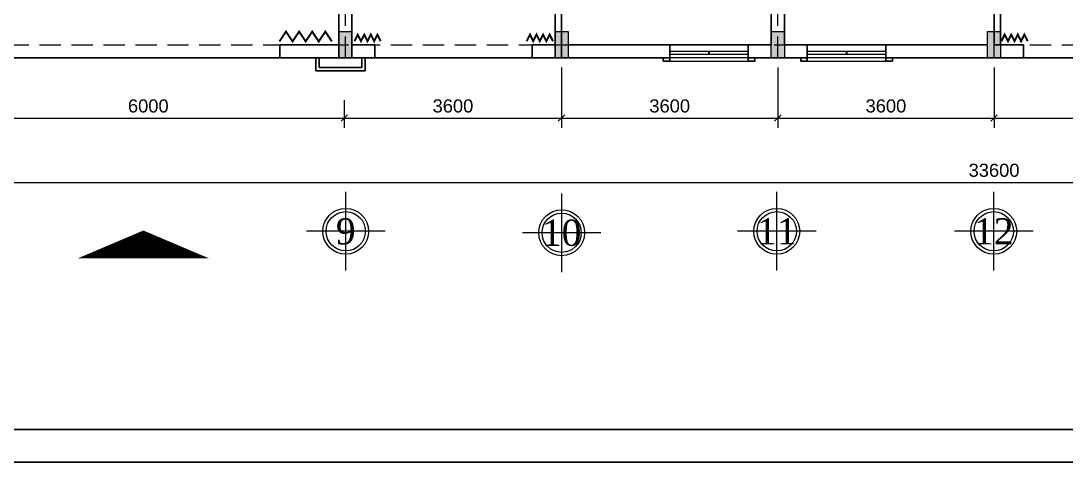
# Model space of a CAD drawing. Extents: x -100 to 171306, y -3236 to 60448.
# Drawn here: x 33100 to 49052, y 1048 to 7782 of the extents above; entities that cross this region are included whole.
import ezdxf
from ezdxf.enums import TextEntityAlignment as Align

# ---------------------------------------------------------------- set-up
doc = ezdxf.new("R2010")
doc.units = 0
doc.header["$LTSCALE"] = 1300
doc.linetypes.add('HIDDEN', pattern=[0.375, 0.25, -0.125])
doc.layers.get('0').update_dxf_attribs({"linetype": 'CONTINUOUS'})
doc.layers.get('DEFPOINTS').update_dxf_attribs({"linetype": 'CONTINUOUS'})
for name, color, linetype in [('11', 7, 'CONTINUOUS'), ('BAO', 3, 'CONTINUOUS'), ('COT', 1, 'CONTINUOUS'), ('CUA', 4, 'CONTINUOUS'), ('RANH', 2, 'CONTINUOUS'), ('TEXT', 7, 'CONTINUOUS'), ('TIM', 6, 'CONTINUOUS')]:
    doc.layers.add(name, color=color, linetype=linetype)
doc.layers.add('TUONG', color=3, linetype='CONTINUOUS', lineweight=30)
doc.styles.add('T2', font='VNI-Times.TTF')
doc.styles.add('VNI-HELVE', font='VHELVEN.TTF')
doc.dimstyles.new('DIM100S', dxfattribs={"dimscale": 0, "dimtxt": 200, "dimasz": 100, "dimexe": 150, "dimexo": 150, "dimgap": 80, "dimtad": 1, "dimdec": 0, "dimrnd": 50, "dimzin": 0, "dimdsep": 46, "dimtxsty": 'VNI-HELVE', "dimblk1": 'OBLIQUE', "dimblk2": 'OBLIQUE', "dimsah": 1, "dimcen": 0, "dimclrd": 6, "dimclre": 6, "dimclrt": 6, "dimadec": 0, "dimazin": 0, "dimtfac": 1, "dimtdec": 0, "dimtmove": 0, "dimatfit": 3, "dimfxl": 1, "dimtolj": 1, "dimtzin": 0, "dimarcsym": 0})

# ---------------------------------------------------------------- blocks, each defined once
blk = doc.blocks.new('S1200A')
at = {"layer": '11', "color": 4}
blk.add_line((-600, 50), (600, 50), dxfattribs=at)
blk.add_lwpolyline([(-600, 100), (600, 100), (600, 0), (-600, 0), (-600, 100)], dxfattribs=at)
at = {"layer": '11', "color": 4, "const_width": 30}
blk.add_lwpolyline([(0, 50), (0, 0)], dxfattribs=at)
blk = doc.blocks.new('_OBLIQUE')
at = {"color": 0, "linetype": 'ByBlock'}
blk.add_line((-0.5, -0.5), (0.5, 0.5), dxfattribs=at)
blk = doc.blocks.new('*D198')
at = {"layer": 'DEFPOINTS', "color": 0, "linetype": 'Continuous', "transparency": 16777216}
for p in [(32052, 7219), (38036, 6724), (38036, 6300)]:
    blk.add_point(p, dxfattribs=at)
at = {"layer": 'TIM', "color": 6, "linetype": 'Continuous', "lineweight": -2, "transparency": 16777216}
for p, q in [((32052, 7069), (32052, 6150)), ((38036, 6574), (38036, 6150)), ((32052, 6300), (38036, 6300))]:
    blk.add_line(p, q, dxfattribs=at)
at = {"layer": 'TIM', "color": 6, "linetype": 'Continuous', "lineweight": -2, "transparency": 16777216, "xscale": 100, "yscale": 100, "zscale": 100, "rotation": 180}
blk.add_blockref('_OBLIQUE', (32052, 6300), dxfattribs=at)
at = {"layer": 'TIM', "color": 6, "linetype": 'Continuous', "lineweight": -2, "transparency": 16777216, "xscale": 100, "yscale": 100, "zscale": 100}
blk.add_blockref('_OBLIQUE', (38036, 6300), dxfattribs=at)
at = {"layer": 'TIM', "color": 6, "linetype": 'Continuous', "transparency": 16777216, "insert": (35044, 6483), "char_height": 200, "attachment_point": 5, "style": 'VNI-HELVE'}
blk.add_mtext('\\A1;6000', dxfattribs=at)
blk = doc.blocks.new('*D199')
at = {"layer": 'DEFPOINTS', "color": 0, "linetype": 'Continuous', "transparency": 16777216}
for p in [(41352, 7219), (38036, 6574), (41352, 6300)]:
    blk.add_point(p, dxfattribs=at)
at = {"layer": 'TIM', "color": 6, "linetype": 'Continuous', "lineweight": -2, "transparency": 16777216}
for p, q in [((41352, 7069), (41352, 6150)), ((38036, 6424), (38036, 6150)), ((38036, 6300), (41352, 6300))]:
    blk.add_line(p, q, dxfattribs=at)
at = {"layer": 'TIM', "color": 6, "linetype": 'Continuous', "lineweight": -2, "transparency": 16777216, "xscale": 100, "yscale": 100, "zscale": 100, "rotation": 180}
blk.add_blockref('_OBLIQUE', (38036, 6300), dxfattribs=at)
at = {"layer": 'TIM', "color": 6, "linetype": 'Continuous', "lineweight": -2, "transparency": 16777216, "xscale": 100, "yscale": 100, "zscale": 100}
blk.add_blockref('_OBLIQUE', (41352, 6300), dxfattribs=at)
at = {"layer": 'TIM', "color": 6, "linetype": 'Continuous', "transparency": 16777216, "insert": (39694, 6483), "char_height": 200, "attachment_point": 5, "style": 'VNI-HELVE'}
blk.add_mtext('\\A1;3600', dxfattribs=at)
blk = doc.blocks.new('*D200')
at = {"layer": 'DEFPOINTS', "color": 0, "linetype": 'Continuous', "transparency": 16777216}
for p in [(41352, 7219), (44652, 7219), (44652, 6300)]:
    blk.add_point(p, dxfattribs=at)
at = {"layer": 'TIM', "color": 6, "linetype": 'Continuous', "lineweight": -2, "transparency": 16777216}
for p, q in [((41352, 7069), (41352, 6150)), ((44652, 7069), (44652, 6150)), ((41352, 6300), (44652, 6300))]:
    blk.add_line(p, q, dxfattribs=at)
at = {"layer": 'TIM', "color": 6, "linetype": 'Continuous', "lineweight": -2, "transparency": 16777216, "xscale": 100, "yscale": 100, "zscale": 100, "rotation": 180}
blk.add_blockref('_OBLIQUE', (41352, 6300), dxfattribs=at)
at = {"layer": 'TIM', "color": 6, "linetype": 'Continuous', "lineweight": -2, "transparency": 16777216, "xscale": 100, "yscale": 100, "zscale": 100}
blk.add_blockref('_OBLIQUE', (44652, 6300), dxfattribs=at)
at = {"layer": 'TIM', "color": 6, "linetype": 'Continuous', "transparency": 16777216, "insert": (43002, 6483), "char_height": 200, "attachment_point": 5, "style": 'VNI-HELVE'}
blk.add_mtext('\\A1;3600', dxfattribs=at)
blk = doc.blocks.new('*D201')
at = {"layer": 'DEFPOINTS', "color": 0, "linetype": 'Continuous', "transparency": 16777216}
for p in [(47952, 7219), (44652, 7069), (47952, 6300)]:
    blk.add_point(p, dxfattribs=at)
at = {"layer": 'TIM', "color": 6, "linetype": 'Continuous', "lineweight": -2, "transparency": 16777216}
for p, q in [((47952, 7069), (47952, 6150)), ((44652, 6919), (44652, 6150)), ((44652, 6300), (47952, 6300))]:
    blk.add_line(p, q, dxfattribs=at)
at = {"layer": 'TIM', "color": 6, "linetype": 'Continuous', "lineweight": -2, "transparency": 16777216, "xscale": 100, "yscale": 100, "zscale": 100, "rotation": 180}
blk.add_blockref('_OBLIQUE', (44652, 6300), dxfattribs=at)
at = {"layer": 'TIM', "color": 6, "linetype": 'Continuous', "lineweight": -2, "transparency": 16777216, "xscale": 100, "yscale": 100, "zscale": 100}
blk.add_blockref('_OBLIQUE', (47952, 6300), dxfattribs=at)
at = {"layer": 'TIM', "color": 6, "linetype": 'Continuous', "transparency": 16777216, "insert": (46302, 6483), "char_height": 200, "attachment_point": 5, "style": 'VNI-HELVE'}
blk.add_mtext('\\A1;3600', dxfattribs=at)
blk = doc.blocks.new('*D202')
at = {"layer": 'DEFPOINTS', "color": 0, "linetype": 'Continuous', "transparency": 16777216}
for p in [(47952, 7219), (51243, 6820), (51243, 6300)]:
    blk.add_point(p, dxfattribs=at)
at = {"layer": 'TIM', "color": 6, "linetype": 'Continuous', "lineweight": -2, "transparency": 16777216}
for p, q in [((47952, 7069), (47952, 6150)), ((51243, 6670), (51243, 6150)), ((47952, 6300), (51243, 6300))]:
    blk.add_line(p, q, dxfattribs=at)
at = {"layer": 'TIM', "color": 6, "linetype": 'Continuous', "lineweight": -2, "transparency": 16777216, "xscale": 100, "yscale": 100, "zscale": 100, "rotation": 180}
blk.add_blockref('_OBLIQUE', (47952, 6300), dxfattribs=at)
at = {"layer": 'TIM', "color": 6, "linetype": 'Continuous', "lineweight": -2, "transparency": 16777216, "xscale": 100, "yscale": 100, "zscale": 100}
blk.add_blockref('_OBLIQUE', (51243, 6300), dxfattribs=at)
at = {"layer": 'TIM', "color": 6, "linetype": 'Continuous', "transparency": 16777216, "insert": (49597, 6483), "char_height": 200, "attachment_point": 5, "style": 'VNI-HELVE'}
blk.add_mtext('\\A1;3600', dxfattribs=at)
blk = doc.blocks.new('*D207')
at = {"layer": 'DEFPOINTS', "color": 0, "linetype": 'Continuous', "transparency": 16777216}
for p in [(32052, 7069), (63852, 7069), (63852, 5318)]:
    blk.add_point(p, dxfattribs=at)
at = {"layer": 'TIM', "color": 6, "linetype": 'Continuous', "lineweight": -2, "transparency": 16777216}
for p, q in [((32052, 6919), (32052, 5168)), ((63852, 6919), (63852, 5168)), ((32052, 5318), (63852, 5318))]:
    blk.add_line(p, q, dxfattribs=at)
at = {"layer": 'TIM', "color": 6, "linetype": 'Continuous', "lineweight": -2, "transparency": 16777216, "xscale": 100, "yscale": 100, "zscale": 100, "rotation": 180}
blk.add_blockref('_OBLIQUE', (32052, 5318), dxfattribs=at)
at = {"layer": 'TIM', "color": 6, "linetype": 'Continuous', "lineweight": -2, "transparency": 16777216, "xscale": 100, "yscale": 100, "zscale": 100}
blk.add_blockref('_OBLIQUE', (63852, 5318), dxfattribs=at)
at = {"layer": 'TIM', "color": 6, "linetype": 'Continuous', "transparency": 16777216, "insert": (47952, 5501), "char_height": 200, "attachment_point": 5, "style": 'VNI-HELVE'}
blk.add_mtext('\\A1;33600', dxfattribs=at)

msp = doc.modelspace()

# ---------------------------------------------------------------- linework, layer by layer
at = {"layer": 'BAO', "color": 3, "linetype": 'Continuous'}
for p, q in [((38057.5, 3970.7), (38057.5, 5170.7)), ((41353.2, 3948.7), (41353.2, 5148.7)), ((44635.7, 3970.7), (44635.7, 5170.7)), ((47947.9, 3970.7), (47947.9, 5170.7)), ((38657.5, 4570.7), (37457.5, 4570.7)), ((41953.2, 4548.7), (40753.2, 4548.7)), ((45235.7, 4570.7), (44035.7, 4570.7)), ((48547.9, 4570.7), (47347.9, 4570.7))]:
    msp.add_line(p, q, dxfattribs=at)
for centre, radius in [((38057.5, 4570.7), 350), ((38057.5, 4570.7), 300), ((41353.2, 4548.7), 350), ((41353.2, 4548.7), 300), ((44635.7, 4570.7), 350), ((44635.7, 4570.7), 300), ((47947.9, 4570.7), 350), ((47947.9, 4570.7), 300)]:
    msp.add_circle(centre, radius, dxfattribs=at)
at = {"layer": 'COT', "linetype": 'Continuous'}
for points in [[(37951.8, 7618.1), (38151.8, 7618.1), (38151.8, 7218.7), (37951.8, 7218.7)], [(41251.8, 7618.1), (41451.8, 7618.1), (41451.8, 7218.7), (41251.8, 7218.7)], [(44551.8, 7618.1), (44751.8, 7618.1), (44751.8, 7218.7), (44551.8, 7218.7)], [(47851.8, 7618.1), (48051.8, 7618.1), (48051.8, 7218.7), (47851.8, 7218.7)]]:
    msp.add_lwpolyline(points, close=True, dxfattribs=at)
for points in [[(37951.8, 7218.7), (38151.8, 7218.7), (37951.8, 7618.1), (38151.8, 7618.1)], [(41251.8, 7218.7), (41451.8, 7218.7), (41251.8, 7618.1), (41451.8, 7618.1)], [(44551.8, 7218.7), (44751.8, 7218.7), (44551.8, 7618.1), (44751.8, 7618.1)], [(47851.8, 7218.7), (48051.8, 7218.7), (47851.8, 7618.1), (48051.8, 7618.1)]]:
    msp.add_solid(points, dxfattribs=at)
at = {"layer": 'CUA', "color": 4, "linetype": 'Continuous'}
for p, q in [((43001.8, 7168.7), (44201.8, 7168.7)), ((45101.8, 7168.7), (46301.8, 7168.7))]:
    msp.add_line(p, q, dxfattribs=at)
at = {"layer": 'CUA', "color": 4, "linetype": 'Continuous', "const_width": 30}
for points in [[(37045.7, 7468.7), (37145.7, 7618.7), (37245.7, 7468.7), (37345.7, 7618.7), (37445.7, 7468.7), (37545.7, 7618.7), (37645.7, 7468.7), (37745.7, 7618.7), (37845.7, 7468.7)], [(38190.6, 7473.1), (38240.6, 7573.1), (38290.6, 7473.1), (38340.6, 7573.1), (38390.6, 7473.1), (38440.6, 7573.1), (38490.6, 7473.1), (38540.6, 7573.1), (38590.6, 7473.1)], [(41219.3, 7473.1), (41169.3, 7573.1), (41119.3, 7473.1), (41069.3, 7573.1), (41019.3, 7473.1), (40969.3, 7573.1), (40919.3, 7473.1), (40869.3, 7573.1), (40819.3, 7473.1)], [(48064.8, 7473.1), (48114.8, 7573.1), (48164.8, 7473.1), (48214.8, 7573.1), (48264.8, 7473.1), (48314.8, 7573.1), (48364.8, 7473.1), (48414.8, 7573.1), (48464.8, 7473.1)]]:
    msp.add_lwpolyline(points, dxfattribs=at)
at = {"layer": 'CUA', "color": 4, "linetype": 'Continuous'}
msp.add_lwpolyline([(34969.3, 4158.3, 2000, 0, 0), (34969.3, 4582.7, 0, 0, 0)], format="xyseb", dxfattribs=at)
at = {"layer": 'RANH', "color": 2, "linetype": 'HIDDEN'}
for p, q in [((38051.8, 7218.7), (38051.8, 28379.8)), ((41351.8, 7218.7), (41351.8, 28379.8)), ((44651.8, 7218.7), (44651.8, 28379.8)), ((47951.8, 7218.7), (47951.8, 28379.8)), ((5597.7, 7418.4), (64573, 7418.4))]:
    msp.add_line(p, q, dxfattribs=at)
at = {"layer": 'TUONG', "color": 3}
for p, q in [((37951.8, 11668.7), (37951.8, 7218.7)), ((41251.8, 11618.7), (41251.8, 7218.7)), ((41351.8, 7218.7), (41351.8, 11618.7)), ((44551.8, 11618.7), (44551.8, 7418.7)), ((44751.8, 7418.7), (44751.8, 11618.7)), ((47951.8, 7418.7), (47951.8, 11618.7)), ((48051.8, 11618.7), (48051.8, 7418.7)), ((38151.8, 7218.7), (38151.8, 11218.1)), ((37051.8, 7418.7), (37051.8, 7218.7)), ((37951.8, 7418.7), (37051.8, 7418.7)), ((38151.8, 7418.7), (38501.8, 7418.7)), ((38501.8, 7418.7), (38501.8, 7218.7)), ((40901.8, 7418.7), (40901.8, 7218.7)), ((41251.8, 7418.7), (40901.8, 7418.7)), ((41451.8, 7418.7), (44201.8, 7418.7)), ((43001.8, 7418.7), (43001.8, 7218.7)), ((43001.8, 7418.7), (43001.8, 7218.7)), ((44551.8, 7418.7), (44201.8, 7418.7)), ((44201.8, 7418.7), (44201.8, 7218.7)), ((44201.8, 7418.7), (44201.8, 7218.7)), ((45101.8, 7418.7), (44751.8, 7418.7)), ((45101.8, 7418.7), (44751.8, 7418.7)), ((47851.8, 7418.7), (45101.8, 7418.7)), ((45101.8, 7218.7), (45101.8, 7418.7)), ((45101.8, 7218.7), (45101.8, 7418.7)), ((45101.8, 7418.7), (45101.8, 7218.7)), ((46301.8, 7418.7), (46301.8, 7218.7)), ((46301.8, 7418.7), (46301.8, 7218.7)), ((47951.8, 7418.7), (48401.8, 7418.7)), ((48401.8, 7418.7), (48401.8, 7218.7)), ((29051.8, 7218.7), (41051.8, 7218.7)), ((29051.8, 7218.7), (41051.8, 7218.7)), ((37051.8, 7218.7), (37601.8, 7218.7)), ((38501.8, 7218.7), (38351.8, 7218.7)), ((43001.8, 7218.7), (40901.8, 7218.7)), ((41051.8, 7218.7), (40901.8, 7218.7)), ((44201.8, 7218.7), (45101.8, 7218.7)), ((46301.8, 7218.7), (48401.8, 7218.7)), ((48251.8, 7218.7), (48401.8, 7218.7))]:
    msp.add_line(p, q, dxfattribs=at)
at = {"layer": 'TUONG', "color": 3, "linetype": 'ByBlock'}
for p, q in [((37951.8, 7418.7), (37051.8, 7418.7)), ((37051.8, 7418.7), (37051.8, 7218.7)), ((37051.8, 7218.7), (33051.8, 7218.7))]:
    msp.add_line(p, q, dxfattribs=at)
at = {"layer": 'TUONG', "color": 3, "linetype": 'Continuous'}
for p, q in [((29001.8, 7218.7), (41051.8, 7218.7)), ((48251.8, 7218.7), (57251.8, 7218.7))]:
    msp.add_line(p, q, dxfattribs=at)
at = {"layer": 'TUONG', "color": 2}
for p, q in [((37601.8, 7218.7), (37601.8, 7018.7)), ((37651.8, 7218.7), (37651.8, 7068.7)), ((38301.8, 7218.7), (38301.8, 7068.7)), ((38351.8, 7218.7), (38351.8, 7018.7)), ((37651.8, 7068.7), (38151.8, 7068.7)), ((38301.8, 7068.7), (38151.8, 7068.7)), ((37601.8, 7018.7), (38151.8, 7018.7)), ((38351.8, 7018.7), (38151.8, 7018.7))]:
    msp.add_line(p, q, dxfattribs=at)
at = {"layer": 'TUONG', "color": 3, "linetype": 'Continuous'}
for points in [[(-100, 1047.8), (-100, 60447.8), (84000, 60447.8), (84000, 1047.8), (-100, 1047.8)], [(400, 1547.8), (400, 59947.8), (83500, 59947.8), (83500, 1547.8)]]:
    msp.add_lwpolyline(points, close=True, dxfattribs=at)
at = {"layer": 'TUONG', "color": 4, "linetype": 'Continuous'}
for points in [[(42901.8, 7218.7), (42901.8, 7168.7), (43001.8, 7168.7), (43001.8, 7218.7)], [(44201.8, 7218.7), (44201.8, 7168.7), (44301.8, 7168.7), (44301.8, 7218.7)], [(45001.8, 7218.7), (45001.8, 7168.7), (45101.8, 7168.7), (45101.8, 7218.7)], [(46301.8, 7218.7), (46301.8, 7168.7), (46401.8, 7168.7), (46401.8, 7218.7)]]:
    msp.add_lwpolyline(points, dxfattribs=at)

# ---------------------------------------------------------------- block references
at = {"layer": 'CUA', "color": 4, "linetype": 'Continuous', "rotation": 180}
for p in [(43601.8, 7318.7), (45701.8, 7318.7)]:
    msp.add_blockref('S1200A', p, dxfattribs=at)

# ---------------------------------------------------------------- texts
at = {"layer": 'TEXT', "style": 'T2'}
for tag, p in [('9', (38057.5, 4570.7)), ('10', (41353.2, 4548.7)), ('11', (44635.7, 4570.7)), ('12', (47947.9, 4570.7))]:
    msp.add_attdef(tag, text='', height=400, dxfattribs=at).set_placement(p, align=Align.MIDDLE_CENTER)

# ---------------------------------------------------------------- dimensions: what is measured, and where the dimension line sits
at = {"layer": 'TIM', "color": 6, "linetype": 'Continuous'}
dim = msp.add_linear_dim(base=(38035.7, 6299.8), p1=(32051.8, 7218.7), p2=(38035.7, 6724.1), dimstyle='DIM100S', override={"dimscale": 1}, dxfattribs=at)
dim.commit()
dim.dimension.update_dxf_attribs({"geometry": '*D198', "text_midpoint": (35043.8, 6482.6)})
for base, p1, p2, text, picture, middle in [((41351.8, 6299.8), (38035.7, 6574.1), (41351.8, 7218.7), '3600', '*D199', (39693.8, 6482.6)), ((44651.8, 6299.8), (41351.8, 7218.7), (44651.8, 7218.7), '3600', '*D200', (43001.8, 6482.6)), ((47951.8, 6299.8), (44651.8, 7068.7), (47951.8, 7218.7), '3600', '*D201', (46301.8, 6482.6)), ((51242.9, 6299.8), (47951.8, 7218.7), (51242.9, 6820.1), '3600', '*D202', (49597.3, 6482.6)), ((63851.8, 5318.1), (32051.8, 7068.7), (63851.8, 7068.7), '33600', '*D207', (47951.8, 5500.8))]:
    dim = msp.add_linear_dim(base=base, p1=p1, p2=p2, text=text, dimstyle='DIM100S', override={"dimscale": 1}, dxfattribs=at)
    dim.commit()
    dim.dimension.update_dxf_attribs({"geometry": picture, "text_midpoint": middle})

doc.saveas('drawing.dxf')
